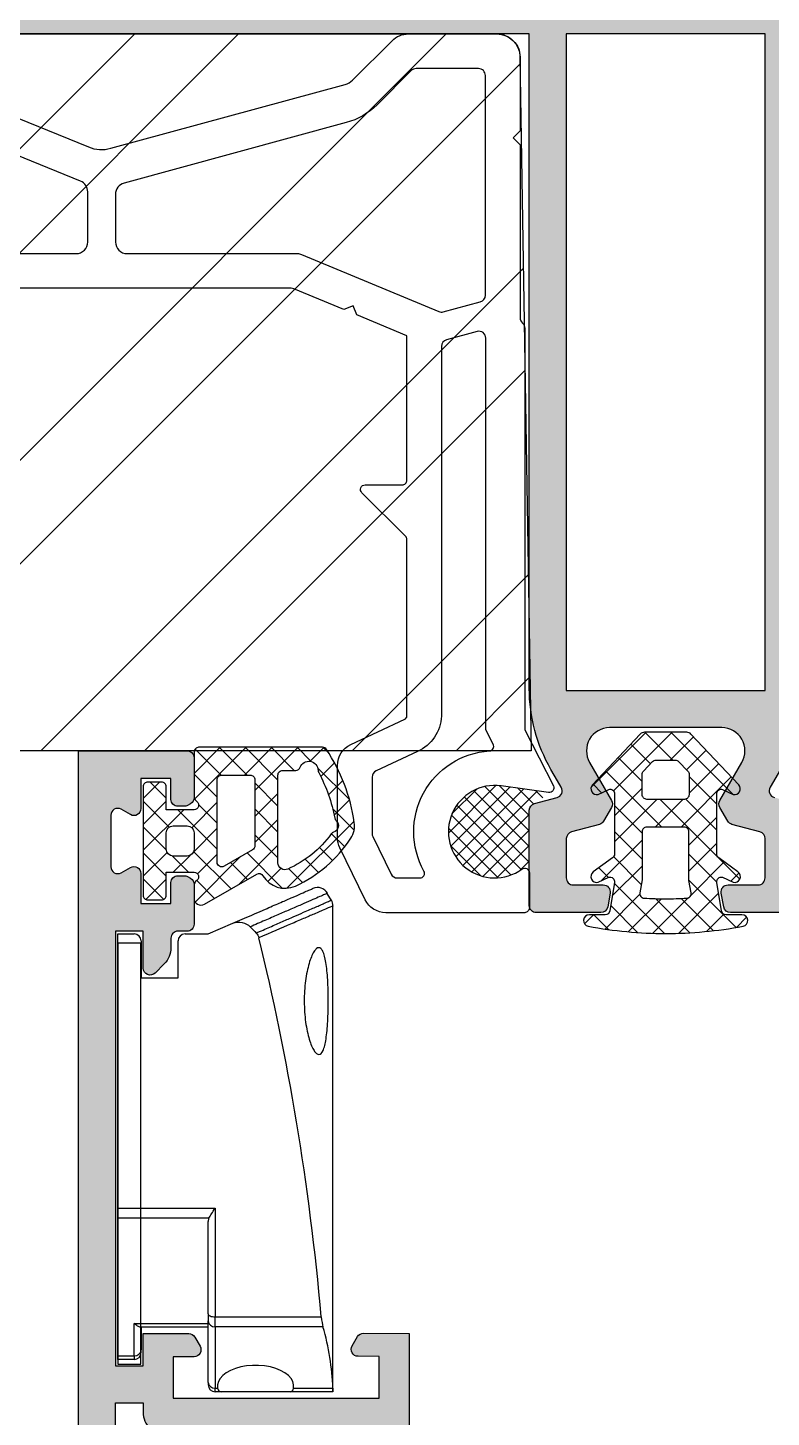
# Model space of a CAD drawing. Header units: millimetres. Extents: x 221 to 2771, y 196 to 840.
# Drawn here: x 548.29 to 554.72, y 782.32 to 794.34 of the extents above; entities that cross this region are included whole.
import ezdxf

# ---------------------------------------------------------------- set-up
doc = ezdxf.new("R2010")
doc.units = ezdxf.units.MM

# ---------------------------------------------------------------- blocks, each defined once
blk = doc.blocks.new('50S14')
at = {"ltscale": 10}
h = blk.add_hatch(color=252, dxfattribs=at)
h.paths.add_polyline_path([(-107.032, -174.235), (-107.032, -173.935, -0.414214), (-106.732, -173.635), (-106.439, -173.635, -0.137872), (-106.282, -173.679), (-104.788, -174.591, 0.585524), (-104.332, -174.335), (-104.332, -174.117, 0.19257), (-104.883, -172.738), (-105.927, -171.642, -0.399971), (-105.927, -171.228), (-104.883, -170.132, 0.19257), (-104.332, -168.752), (-104.332, -168.535, 0.472045), (-104.689, -168.24), (-105.351, -168.623), (-106.282, -169.191, -0.137872), (-106.439, -169.235), (-106.732, -169.235, -0.414214), (-107.032, -168.935), (-107.032, -168.749), (-107.032, -165.349), (-107.032, -165.164, 0.182676), (-107.157, -164.833, -0.645751), (-106.932, -164.335), (-106.732, -164.335), (-104.829, -164.845, -0.267949), (-104.617, -165.057), (-104.602, -165.113, 0.57735), (-104.1, -165.247), (-103.832, -164.979, 0.176327), (-103.746, -164.793), (-103.533, -162.361, 0.548619), (-103.934, -162.053), (-105.345, -162.566, 0.263725), (-105.537, -162.792, -0.359508), (-105.832, -163.035), (-107.332, -163.035), (-107.721, -163.035), (-128.732, -163.035), (-128.732, -134.726, 0.131652), (-129.669, -131.226), (-130.115, -130.454, -0.493145), (-129.933, -130.015), (-128.954, -129.752, 0.339454), (-128.732, -129.463), (-128.732, -125.335, 0.414214), (-129.032, -125.035), (-131.826, -125.035, 0.36397), (-132.121, -125.283), (-132.227, -125.883, 0.466308), (-131.932, -126.235), (-130.632, -126.235, -0.414214), (-130.332, -126.535), (-130.332, -128.235, -0.339454), (-130.554, -128.525), (-131.765, -128.849, 0.198912), (-131.947, -128.989), (-132.291, -129.585, 0.267949), (-132.291, -129.885), (-131.339, -131.535, -0.57735), (-132.205, -133.035), (-137.058, -133.035, -0.57735), (-137.924, -131.535), (-136.972, -129.885, 0.267949), (-136.972, -129.585), (-137.316, -128.989, 0.198912), (-137.498, -128.849), (-138.709, -128.525, -0.339454), (-138.932, -128.235), (-138.932, -126.535, -0.414214), (-138.632, -126.235), (-137.332, -126.235, 0.466308), (-137.036, -125.883), (-137.142, -125.283, 0.36397), (-137.437, -125.035), (-140.232, -125.035, 0.414214), (-140.532, -125.335), (-140.532, -126.535), (-140.532, -129.463, 0.339454), (-140.309, -129.752), (-139.33, -130.015, -0.493145), (-139.148, -130.454), (-139.31, -130.735), (-139.594, -131.226, 0.131652), (-140.532, -134.726), (-140.532, -137.235), (-140.532, -163.035), (-163.432, -163.035, -0.359508), (-163.726, -162.792, 0.263725), (-163.918, -162.566), (-165.329, -162.053, 0.548619), (-165.731, -162.361), (-165.518, -164.793, 0.176327), (-165.431, -164.979), (-165.163, -165.247, 0.57735), (-164.661, -165.113), (-164.646, -165.057, -0.267949), (-164.434, -164.845), (-162.532, -164.335), (-162.332, -164.335, -0.645751), (-162.107, -164.833, 0.182676), (-162.232, -165.164), (-162.232, -165.349), (-162.232, -168.749), (-162.232, -168.935, -0.414214), (-162.532, -169.235), (-162.825, -169.235, -0.137872), (-162.981, -169.191), (-163.912, -168.623), (-164.574, -168.24, 0.472045), (-164.932, -168.535), (-164.932, -168.752, 0.19257), (-164.38, -170.132), (-163.336, -171.228, -0.399971), (-163.336, -171.642), (-164.38, -172.738, 0.19257), (-164.932, -174.117), (-164.932, -174.335, 0.585524), (-164.475, -174.591), (-162.981, -173.679, -0.137872), (-162.825, -173.635), (-162.532, -173.635, -0.414214), (-162.232, -173.935), (-162.232, -177.706, 0.182676), (-162.107, -178.036, -0.645751), (-162.332, -178.535), (-162.532, -178.535), (-164.434, -178.025, -0.267949), (-164.646, -177.813), (-164.661, -177.757, 0.57735), (-165.163, -177.623), (-165.431, -177.891, 0.176327), (-165.518, -178.077), (-165.731, -180.509, 0.548619), (-165.329, -180.817), (-163.918, -180.303, 0.263725), (-163.726, -180.078, -0.359508), (-163.432, -179.835), (-160.932, -179.835, 0.414214), (-160.632, -179.535), (-160.632, -175.135, -0.414214), (-160.332, -174.835), (-134.632, -174.835), (-108.932, -174.835, -0.414214), (-108.632, -175.135), (-108.632, -179.535, 0.414214), (-108.332, -179.835), (-105.832, -179.835, -0.359508), (-105.537, -180.078, 0.263725), (-105.345, -180.303), (-103.934, -180.817, 0.548619), (-103.533, -180.509), (-103.746, -178.077, 0.176327), (-103.832, -177.891), (-104.1, -177.623, 0.57735), (-104.602, -177.757), (-104.617, -177.813, -0.267949), (-104.829, -178.025), (-106.732, -178.535), (-106.932, -178.535, -0.645751), (-107.157, -178.036, 0.182676), (-107.032, -177.706), (-107.032, -177.635)])
h.paths.add_polyline_path([(-159.582, -164.735), (-134.632, -164.735), (-109.682, -164.735), (-109.682, -166.035, 0.414214), (-109.382, -166.335), (-108.932, -166.335, -0.414214), (-108.632, -166.635), (-108.632, -171.335, -0.414214), (-108.932, -171.635), (-109.382, -171.635, 0.414214), (-109.682, -171.935), (-109.682, -173.235), (-134.632, -173.235), (-159.582, -173.235), (-159.582, -171.935, 0.414214), (-159.882, -171.635), (-160.332, -171.635, -0.414214), (-160.632, -171.335), (-160.632, -166.635, -0.414214), (-160.332, -166.335), (-159.882, -166.335, 0.414214), (-159.582, -166.035)], flags=16)
h.paths.add_polyline_path([(-138.932, -134.635), (-130.332, -134.635), (-130.332, -144.535), (-130.332, -163.035), (-134.632, -163.035), (-138.932, -163.035)], flags=16)
at = {"color": 252, "ltscale": 10}
for points in [[(-129.669, -131.226), (-130.115, -130.454, -0.493145), (-129.933, -130.015)], [(-129.032, -125.035), (-131.826, -125.035, 0.36397), (-132.121, -125.283), (-132.227, -125.883, 0.466308), (-131.932, -126.235), (-130.632, -126.235, -0.414214), (-130.332, -126.535), (-130.332, -128.235, -0.339454), (-130.554, -128.525), (-131.765, -128.849, 0.198912), (-131.947, -128.989), (-132.291, -129.585, 0.267949), (-132.291, -129.885), (-131.339, -131.535, -0.57735), (-132.205, -133.035), (-137.058, -133.035, -0.57735), (-137.924, -131.535), (-136.972, -129.885, 0.267949), (-136.972, -129.585), (-137.316, -128.989, 0.198912), (-137.498, -128.849), (-138.709, -128.525, -0.339454), (-138.932, -128.235), (-138.932, -126.535, -0.414214), (-138.632, -126.235), (-137.332, -126.235, 0.466308), (-137.036, -125.883), (-137.142, -125.283, 0.36397), (-137.437, -125.035), (-140.232, -125.035, 0.414214), (-140.532, -125.335), (-140.532, -126.535), (-140.532, -129.463, 0.339454), (-140.309, -129.752), (-139.33, -130.015, -0.493145), (-139.148, -130.454), (-139.31, -130.735), (-139.594, -131.226, 0.131652), (-140.532, -134.726), (-140.532, -137.235), (-140.532, -163.035), (-163.432, -163.035, -0.359508)]]:
    blk.add_lwpolyline(points, format="xyb", dxfattribs=at)
blk.add_lwpolyline([(-138.932, -134.635), (-130.332, -134.635), (-130.332, -144.535), (-130.332, -163.035), (-134.632, -163.035), (-138.932, -163.035)], close=True, dxfattribs=at)
blk = doc.blocks.new('A02110')
at = {"color": 31}
for points in [[(2086.685, 5268.478), (2086.685, 5275.959, -0.213422), (2086.785, 5276.183, 0.213422), (2086.885, 5276.407), (2086.885, 5293.769), (2088.123, 5296.2, 0.606815), (2087.917, 5296.489), (2085.863, 5296.2, -1.485657), (2086.767, 5299.794, 0.614131), (2087.085, 5299.955), (2087.085, 5301.481, 0.414214), (2086.885, 5301.681), (2080.876, 5301.681, 0.286745), (2079.978, 5301.119), (2078.886, 5298.881, 0.113936), (2078.785, 5298.442), (2078.785, 5295.312, 0.291473), (2079.362, 5294.406), (2081.698, 5293.317, -0.291473), (2081.785, 5293.181), (2081.785, 5285.546, -0.198912), (2081.726, 5285.405), (2079.843, 5283.522, 0.668179), (2079.985, 5283.181), (2081.585, 5283.181, -0.414214), (2081.785, 5282.981), (2081.785, 5276.737), (2079.619, 5275.836), (2079.458, 5275.444), (2079.065, 5275.605), (2076.9, 5274.704, -0.098951), (2076.785, 5274.681), (2039.185, 5274.681, -0.098951), (2039.069, 5274.704), (2036.904, 5275.605), (2036.512, 5275.444), (2036.35, 5275.836), (2034.185, 5276.737), (2034.185, 5282.981, -0.414214), (2034.385, 5283.181), (2035.985, 5283.181, 0.668179), (2036.126, 5283.522), (2034.243, 5285.405, -0.198912), (2034.185, 5285.546), (2034.185, 5293.181, -0.291473), (2034.271, 5293.317), (2036.607, 5294.406, 0.291473), (2037.185, 5295.312), (2037.185, 5298.442, 0.113936), (2037.083, 5298.881), (2035.992, 5301.119, 0.286745), (2035.093, 5301.681), (2029.085, 5301.681, 0.414214), (2028.885, 5301.481), (2028.885, 5299.955, 0.614131), (2029.203, 5299.794, -1.485657), (2030.106, 5296.2), (2028.052, 5296.489, 0.606815), (2027.846, 5296.2), (2029.085, 5293.769), (2029.085, 5276.407, 0.213422), (2029.185, 5276.183, -0.213422), (2029.285, 5275.959), (2029.285, 5268.478), (2029.585, 5268.178), (2029.285, 5267.878), (2029.285, 5264.681, 0.414214), (2030.285, 5263.681), (2034.116, 5263.681, 0.198912), (2034.823, 5263.974), (2036.533, 5265.683, -0.13063), (2036.849, 5265.867), (2046.991, 5268.628, -0.164494), (2047.95, 5268.57), (2051.898, 5266.964, -0.305091), (2052.085, 5266.686), (2052.085, 5263.981, 0.414214), (2052.385, 5263.681), (2053.385, 5263.681, 0.414214), (2053.685, 5263.981), (2053.685, 5266.081, -0.414214), (2053.985, 5266.381), (2061.985, 5266.381, -0.414214), (2062.285, 5266.081), (2062.285, 5263.981, 0.414214), (2062.585, 5263.681), (2063.585, 5263.681, 0.414214), (2063.885, 5263.981), (2063.885, 5266.686, -0.305091), (2064.072, 5266.964), (2068.02, 5268.57, -0.164494), (2068.979, 5268.628), (2079.12, 5265.867, -0.13063), (2079.436, 5265.683), (2081.146, 5263.974, 0.198912), (2081.853, 5263.681), (2085.685, 5263.681, 0.414214), (2086.685, 5264.681), (2086.685, 5267.878), (2086.385, 5268.178)], [(2030.613, 5294.688, 0.550709), (2033.443, 5299.883, -0.572183), (2033.617, 5300.181), (2034.593, 5300.181, -0.286745), (2034.863, 5300.012), (2035.654, 5298.389, -0.113936), (2035.685, 5298.258), (2035.685, 5295.822, -0.291473), (2035.511, 5295.55), (2033.721, 5294.715, 0.27694), (2032.685, 5293.181), (2032.685, 5277.196, -0.338334), (2032.464, 5276.907), (2031.147, 5276.548, -0.494396), (2030.768, 5276.838), (2030.768, 5293.769), (2030.448, 5294.398, -0.538771)], [(2080.285, 5295.822), (2080.285, 5298.258, -0.113936), (2080.315, 5298.389), (2081.107, 5300.012, -0.286745), (2081.376, 5300.181), (2082.352, 5300.181, -0.572183), (2082.527, 5299.883, 0.550709), (2085.356, 5294.688, -0.538771), (2085.521, 5294.398), (2085.201, 5293.769), (2085.201, 5276.838, -0.494396), (2084.822, 5276.548), (2083.506, 5276.907, -0.338334), (2083.285, 5277.196), (2083.285, 5293.181, 0.27694), (2082.248, 5294.715), (2080.458, 5295.55, -0.291473)], [(2030.785, 5265.481), (2030.785, 5274.977, -0.338334), (2031.006, 5275.266), (2032.606, 5275.702, -0.166601), (2032.8, 5275.689), (2038.733, 5273.219, 0.098951), (2038.925, 5273.181), (2046.285, 5273.181, -0.414214), (2046.785, 5272.681), (2046.785, 5270.616, -0.338334), (2046.416, 5270.134), (2036.806, 5267.517, 0.13063), (2035.472, 5266.744), (2033.997, 5265.268, -0.198912), (2033.785, 5265.181), (2031.085, 5265.181, -0.414214)], [(2069.185, 5270.616), (2069.185, 5272.681, -0.414214), (2069.685, 5273.181), (2077.045, 5273.181, 0.098951), (2077.237, 5273.219), (2083.169, 5275.689, -0.166601), (2083.364, 5275.702), (2084.964, 5275.266, -0.338334), (2085.185, 5274.977), (2085.185, 5265.481, -0.414214), (2084.885, 5265.181), (2082.185, 5265.181, -0.198912), (2081.973, 5265.268), (2080.497, 5266.744, 0.13063), (2079.164, 5267.517), (2069.553, 5270.134, -0.338334)], [(2047.985, 5270.512), (2047.985, 5272.681, -0.414214), (2048.485, 5273.181), (2067.485, 5273.181, -0.414214), (2067.985, 5272.681), (2067.985, 5270.512, -0.305091), (2067.673, 5270.049), (2062.398, 5267.903, -0.09688), (2062.285, 5267.881), (2053.685, 5267.881, -0.09688), (2053.572, 5267.903), (2048.296, 5270.049, -0.305091)]]:
    blk.add_lwpolyline(points, format="xyb", close=True, dxfattribs=at)
blk = doc.blocks.new('D09113-2D')
h = blk.add_hatch()
h.set_pattern_fill('ANSI32', color=256, angle=360, style=0)
h.set_pattern_definition([(315, (2548.167, 4133.597), (-6.735192, -6.735192), []), (315, (2552.657, 4133.597), (-6.735192, -6.735192), [])])
h.paths.add_polyline_path([(5025.67, 1594.987), (5025.188, 1564.961, -0.406534), (5024.188, 1563.987), (4968.788, 1563.987, -0.406534), (4967.789, 1564.961), (4967.314, 1594.987)])
blk.add_lwpolyline([(5025.188, 1564.961), (5025.67, 1594.987), (4967.314, 1594.987), (4967.789, 1564.961, 0.406534), (4968.788, 1563.987), (5024.188, 1563.987, 0.406534)], format="xyb", close=True)
blk = doc.blocks.new('F05 018')
h = blk.add_hatch()
h.set_pattern_fill('ANSI37', color=35, scale=0.25, angle=360, style=0)
h.paths.add_polyline_path([(2799.498, 806.484, -0.48903), (2799.304, 806.733), (2799.52, 807.191, 0.750492), (2799.107, 807.434), (2796.913, 805.366, 0.206582), (2796.835, 805.184), (2796.835, 804.27), (2796.835, 803.356, 0.206582), (2796.913, 803.174), (2799.107, 801.107, 0.750492), (2799.52, 801.35), (2799.304, 801.808, -0.48903), (2799.498, 802.057), (2802.107, 802.057, -0.239698), (2802.269, 801.975), (2802.876, 801.141, 0.825491), (2803.32, 801.35), (2803.104, 801.808, -0.535314), (2803.327, 802.055), (2804.557, 801.856, -0.371881), (2804.728, 801.658), (2804.728, 800.97, 0.911438), (2805.224, 800.924, 0.046332), (2805.535, 804.27, 0.046332), (2805.224, 807.616, 0.911438), (2804.728, 807.57), (2804.728, 806.883, -0.36397), (2804.563, 806.686), (2803.333, 806.487, -0.544313), (2803.104, 806.733), (2803.32, 807.191, 0.825491), (2802.876, 807.399), (2802.269, 806.566, -0.239698), (2802.107, 806.484)])
h.paths.add_polyline_path([(2801.135, 805.277), (2803.203, 805.277, 0.043661), (2803.238, 805.28), (2803.775, 805.374, -0.449816), (2804.009, 805.188, -0.013633), (2804.034, 804.264, -0.013633), (2804.009, 803.339, -0.449816), (2803.775, 803.153), (2803.221, 803.25), (2801.135, 803.25, -0.414214), (2800.935, 803.45), (2800.935, 805.077, -0.414214)], flags=16)
h.paths.add_polyline_path([(2799.735, 805.084), (2799.735, 804.27), (2799.735, 803.457, -0.414214), (2799.535, 803.257), (2798.654, 803.257, -0.191265), (2798.517, 803.312), (2798.097, 803.707, -0.206582), (2798.035, 803.853), (2798.035, 804.27), (2798.035, 804.688, -0.206582), (2798.097, 804.833), (2798.517, 805.229, -0.191265), (2798.654, 805.284), (2799.535, 805.284, -0.414214)], flags=16)
at = {"color": 35}
for points in [[(2804.557, 801.856, -0.371881), (2804.728, 801.658), (2804.728, 800.97, 0.911438), (2805.224, 800.924, 0.046332), (2805.535, 804.27, 0.046332), (2805.224, 807.616, 0.911438), (2804.728, 807.57), (2804.728, 806.883, -0.36397), (2804.563, 806.686), (2803.333, 806.487, -0.544313), (2803.104, 806.733), (2803.32, 807.191, 0.825491), (2802.876, 807.399), (2802.269, 806.566, -0.239698), (2802.107, 806.484), (2799.498, 806.484, -0.48903), (2799.304, 806.733), (2799.52, 807.191, 0.750492), (2799.107, 807.434), (2796.913, 805.366, 0.206582), (2796.835, 805.184), (2796.835, 804.27), (2796.835, 803.356, 0.206582), (2796.913, 803.174), (2799.107, 801.107, 0.750492), (2799.52, 801.35), (2799.304, 801.808, -0.48903), (2799.498, 802.057), (2802.107, 802.057, -0.239698), (2802.269, 801.975), (2802.876, 801.141, 0.825491), (2803.32, 801.35), (2803.104, 801.808, -0.535314), (2803.327, 802.055)], [(2799.735, 803.457, -0.414214), (2799.535, 803.257), (2798.654, 803.257, -0.191265), (2798.517, 803.312), (2798.097, 803.707, -0.206582), (2798.035, 803.853), (2798.035, 804.27), (2798.035, 804.688, -0.206582), (2798.097, 804.833), (2798.517, 805.229, -0.191265), (2798.654, 805.284), (2799.535, 805.284, -0.414214), (2799.735, 805.084), (2799.735, 804.27)], [(2804.009, 805.188, 0.449816), (2803.775, 805.374), (2803.238, 805.28, -0.043661), (2803.203, 805.277), (2801.135, 805.277, 0.414214), (2800.935, 805.077), (2800.935, 803.45, 0.414214), (2801.135, 803.25), (2803.221, 803.25), (2803.775, 803.153, 0.449816), (2804.009, 803.339, 0.013633), (2804.034, 804.264, 0.013633)]]:
    blk.add_lwpolyline(points, format="xyb", close=True, dxfattribs=at)
blk = doc.blocks.new('4457')
at = {"ltscale": 10}
h = blk.add_hatch(color=252, dxfattribs=at)
h.paths.add_polyline_path([(2598.534, 2278.559, -0.267949), (2598.794, 2278.409), (2599.025, 2278.009, -0.57735), (2598.765, 2277.559), (2597.865, 2277.559), (2597.865, 2275.759), (2606.765, 2275.759), (2606.765, 2277.569), (2605.857, 2277.576, -0.57735), (2605.601, 2278.028), (2605.835, 2278.426, -0.267949), (2606.096, 2278.574), (2608.065, 2278.559), (2608.065, 2261.759), (2609.265, 2261.759, 0.359508), (2609.559, 2262.002, -0.263725), (2609.751, 2262.228), (2611.162, 2262.741, -0.548619), (2611.564, 2262.433), (2611.351, 2260.001, -0.176327), (2611.264, 2259.815), (2610.996, 2259.547, -0.57735), (2610.494, 2259.682), (2610.479, 2259.737, 0.267949), (2610.267, 2259.949), (2608.365, 2260.459), (2608.165, 2260.459, 0.645751), (2607.94, 2259.961, -0.182676), (2608.065, 2259.63), (2608.065, 2255.859, 0.414214), (2608.365, 2255.559), (2608.658, 2255.559, 0.137872), (2608.814, 2255.603), (2610.309, 2256.515, -0.585524), (2610.765, 2256.259), (2610.765, 2256.042, -0.19257), (2610.213, 2254.662), (2608.341, 2252.696, 0.19257), (2608.065, 2252.006), (2608.065, 2248.019, 0.201513), (2608.365, 2247.305, -0.201513), (2608.965, 2245.877), (2608.965, 2245.659, -0.585524), (2608.509, 2245.403), (2607.014, 2246.315, 0.137872), (2606.858, 2246.359), (2606.565, 2246.359, 0.414214), (2606.265, 2246.059), (2606.265, 2242.288, -0.182676), (2606.14, 2241.958, 0.645751), (2606.365, 2241.459), (2606.565, 2241.459), (2608.467, 2241.969, 0.267949), (2608.679, 2242.181), (2608.694, 2242.237, -0.57735), (2609.196, 2242.371), (2609.464, 2242.103, -0.176327), (2609.551, 2241.917), (2609.764, 2239.485, -0.548619), (2609.362, 2239.177), (2607.951, 2239.691, -0.263725), (2607.759, 2239.916, 0.359508), (2607.465, 2240.159), (2602.289, 2240.159), (2600.877, 2238.747, -0.668179), (2600.365, 2238.959), (2600.365, 2240.159), (2595.365, 2240.159), (2595.365, 2217.959), (2597.565, 2217.959), (2597.565, 2219.559, -0.668179), (2598.077, 2219.771), (2598.472, 2219.376, -0.198912), (2598.765, 2218.669), (2598.765, 2215.932, -0.267949), (2598.615, 2215.673), (2598.488, 2215.599, -0.131652), (2598.338, 2215.559), (2598.065, 2215.559, -0.414214), (2597.765, 2215.859), (2597.765, 2216.459, 0.414214), (2597.465, 2216.759), (2595.465, 2216.759, 0.414214), (2595.165, 2216.459), (2595.165, 2211.659, 0.414214), (2595.465, 2211.359), (2597.465, 2211.359, 0.414214), (2597.765, 2211.659), (2597.765, 2212.259, -0.414214), (2598.065, 2212.559), (2598.338, 2212.559, -0.131652), (2598.488, 2212.519), (2598.615, 2212.446, -0.267949), (2598.765, 2212.186), (2598.765, 2210.459, -0.414214), (2598.465, 2210.159), (2593.765, 2210.159), (2593.765, 2303.759), (2598.465, 2303.759, -0.414214), (2598.765, 2303.459), (2598.765, 2301.732, -0.267949), (2598.615, 2301.473), (2598.488, 2301.399, -0.131652), (2598.338, 2301.359), (2598.065, 2301.359, -0.414214), (2597.765, 2301.659), (2597.765, 2302.559), (2596.465, 2302.559), (2596.465, 2301.259, -0.57735), (2596.015, 2300.999), (2595.615, 2301.23, 0.57735), (2595.165, 2300.971), (2595.165, 2298.748, 0.57735), (2595.615, 2298.488), (2596.015, 2298.719, -0.57735), (2596.465, 2298.459), (2596.465, 2297.159), (2597.465, 2297.159), (2597.765, 2297.159), (2597.765, 2298.059, -0.414214), (2598.065, 2298.359), (2598.338, 2298.359, -0.131652), (2598.488, 2298.319), (2598.615, 2298.246, -0.267949), (2598.765, 2297.986), (2598.765, 2296.259, -0.414214), (2598.465, 2295.959), (2598.065, 2295.959, 0.414214), (2597.765, 2295.659), (2597.765, 2295.249, -0.198912), (2597.472, 2294.542), (2597.077, 2294.147, -0.668179), (2596.565, 2294.359), (2596.565, 2295.959), (2595.365, 2295.959), (2595.365, 2277.159), (2596.565, 2277.159), (2596.565, 2278.559)])
h.paths.add_polyline_path([(2596.565, 2275.559), (2596.565, 2275.159, 0.414214), (2597.565, 2274.159), (2606.465, 2274.159), (2606.465, 2271.159), (2604.965, 2271.159, 0.414214), (2604.665, 2270.859), (2604.665, 2269.659, 0.414214), (2604.965, 2269.359), (2606.465, 2269.359), (2606.465, 2249.846, -0.19257), (2606.189, 2249.157), (2604.941, 2247.846, 0.19257), (2604.665, 2247.156), (2604.665, 2241.759), (2595.365, 2241.759), (2595.365, 2275.559)], flags=16)
at = {"color": 252, "ltscale": 10}
for points in [[(2596.465, 2297.159), (2597.765, 2297.159), (2597.765, 2298.059, -0.414214), (2598.065, 2298.359), (2598.338, 2298.359, -0.131652), (2598.488, 2298.319), (2598.615, 2298.246, -0.267949), (2598.765, 2297.986), (2598.765, 2296.259, -0.414214), (2598.465, 2295.959), (2598.065, 2295.959, 0.414214), (2597.765, 2295.659), (2597.765, 2295.249, -0.198912), (2597.472, 2294.542), (2597.077, 2294.147, -0.668179), (2596.565, 2294.359), (2596.565, 2295.959), (2595.365, 2295.959), (2595.365, 2277.159), (2596.565, 2277.159), (2596.565, 2278.559), (2598.534, 2278.559, -0.267949), (2598.794, 2278.409), (2599.025, 2278.009, -0.57735), (2598.765, 2277.559), (2597.865, 2277.559), (2597.865, 2275.759), (2606.765, 2275.759), (2606.765, 2277.569), (2605.857, 2277.576, -0.57735), (2605.601, 2278.028), (2605.835, 2278.426, -0.267949), (2606.096, 2278.574), (2608.065, 2278.559), (2608.065, 2261.759)], [(2593.765, 2210.159), (2593.765, 2303.759), (2598.465, 2303.759, -0.414214), (2598.765, 2303.459), (2598.765, 2301.732, -0.267949), (2598.615, 2301.473), (2598.488, 2301.399, -0.131652), (2598.338, 2301.359), (2598.065, 2301.359, -0.414214), (2597.765, 2301.659), (2597.765, 2302.559), (2596.465, 2302.559), (2596.465, 2301.259, -0.57735), (2596.015, 2300.999), (2595.615, 2301.23, 0.57735), (2595.165, 2300.971), (2595.165, 2298.748, 0.57735), (2595.615, 2298.488), (2596.015, 2298.719, -0.57735), (2596.465, 2298.459), (2596.465, 2297.159), (2597.465, 2297.159)]]:
    blk.add_lwpolyline(points, format="xyb", dxfattribs=at)
blk.add_lwpolyline([(2596.565, 2275.559), (2596.565, 2275.159, 0.414214), (2597.565, 2274.159), (2606.465, 2274.159), (2606.465, 2271.159), (2604.965, 2271.159, 0.414214), (2604.665, 2270.859), (2604.665, 2269.659, 0.414214), (2604.965, 2269.359), (2606.465, 2269.359), (2606.465, 2249.846, -0.19257), (2606.189, 2249.157), (2604.941, 2247.846, 0.19257), (2604.665, 2247.156), (2604.665, 2241.759), (2595.365, 2241.759), (2595.365, 2275.559)], format="xyb", close=True, dxfattribs=at)
blk = doc.blocks.new('50 S 20')
at = {"ltscale": 10}
blk.add_blockref('4457', (-1149.812, 225.859), dxfattribs=at)
blk = doc.blocks.new('A03468-3D')
at = {"color": 13}
for p, q in [((361.882, 169.018), (361.702, 169.33)), ((361.952, 147.772), (361.952, 168.786)), ((356.552, 167.572), (357.62, 168.036)), ((352.651, 167.572), (353.352, 167.572)), ((352.651, 155.714), (352.651, 167.572)), ((353.652, 167.272), (353.652, 165.672)), ((355.252, 165.672), (355.252, 167.272)), ((355.552, 167.572), (356.552, 167.572)), ((353.652, 165.672), (355.252, 165.672)), ((352.651, 155.714), (356.852, 155.714)), ((352.651, 155.282), (352.651, 155.714)), ((356.852, 155.714), (356.852, 151.018)), ((356.586, 155.282), (352.651, 155.282)), ((352.651, 149.333), (352.651, 155.282)), ((356.552, 151.14), (356.552, 155.144)), ((356.552, 151.14), (356.552, 150.837)), ((356.552, 148.184), (356.552, 150.837)), ((356.852, 151.018), (361.447, 151.018)), ((356.852, 150.586), (356.852, 151.018)), ((353.352, 150.733), (356.552, 150.733)), ((353.352, 149.333), (353.352, 150.733)), ((356.552, 150.572), (353.618, 150.572)), ((353.652, 150.572), (353.652, 149.584)), ((361.519, 150.586), (356.852, 150.586)), ((356.852, 150.586), (356.852, 147.933)), ((352.651, 149.333), (353.352, 149.333)), ((352.651, 149.172), (352.651, 149.333)), ((353.352, 149.172), (352.651, 149.172)), ((353.352, 149.333), (353.352, 149.172)), ((353.652, 149.472), (353.652, 149.584)), ((356.552, 148.184), (356.552, 148.072)), ((356.852, 147.933), (356.962, 147.933)), ((356.852, 147.772), (356.852, 147.933)), ((360.246, 147.933), (361.946, 147.933)), ((357.114, 147.772), (356.852, 147.772)), ((360.093, 147.772), (357.114, 147.772)), ((361.952, 147.772), (360.093, 147.772)), ((361.952, 147.772), (361.952, 147.772))]:
    blk.add_line(p, q, dxfattribs=at)
at = {"color": 13, "flags": 128}
for points in [[(356.552, 151.14), (356.558, 151.116), (356.575, 151.093), (356.603, 151.072), (356.64, 151.053), (356.685, 151.038), (356.737, 151.027), (356.793, 151.02), (356.852, 151.018)], [(360.246, 147.933), (360.251, 148.076), (360.215, 148.217), (360.138, 148.354), (360.022, 148.482), (359.871, 148.599), (359.687, 148.701), (359.476, 148.786), (359.243, 148.851), (358.994, 148.896), (358.735, 148.919), (358.473, 148.919), (358.214, 148.896), (357.964, 148.851), (357.732, 148.786), (357.521, 148.701), (357.337, 148.599), (357.185, 148.482), (357.07, 148.354), (356.993, 148.217), (356.957, 148.076), (356.962, 147.933)]]:
    blk.add_lwpolyline(points, dxfattribs=at)
at = {"color": 13}
for centre, radius, start, end in [((361.281, 169.082), 0.5, 29.9806, 113.5), ((361.452, 168.786), 0.5, 359.98696, 29.97972), ((353.352, 167.272), 0.3, 0, 90), ((355.552, 167.272), 0.3, 90, 180), ((356.852, 155.144), 0.3, 152.46856, 180), ((356.83, 150.864), 0.279, 185.45553, 274.57333), ((353.374, 149.611), 0.279, 265.42667, 354.54447), ((353.352, 149.472), 0.3, 270, 0), ((356.83, 148.211), 0.279, 185.45553, 274.57333), ((356.852, 148.072), 0.3, 180, 270)]:
    blk.add_arc(centre, radius, start, end, dxfattribs=at)
for centre, major_axis, ratio, start_param, end_param in [((336.702, 139.733), (0, 56.712), 0.445229, 4.912709, 5.222153), ((336.702, 147.563), (25.25, 0), 0.649408, 0.022586, 0.185433)]:
    blk.add_ellipse(centre, major_axis=major_axis, ratio=ratio, start_param=start_param, end_param=end_param, dxfattribs=at)
for points, knots in [([(357.62, 168.036), (358.176, 168.278), (358.671, 168.493), (359.318, 168.774), (359.518, 168.861), (359.882, 169.02), (360.046, 169.091), (360.484, 169.281), (360.706, 169.378), (360.93, 169.475), (360.986, 169.5), (361.062, 169.533), (361.081, 169.541), (361.081, 169.541)], [0, 0, 0, 0, 0.25, 0.25, 0.375, 0.375, 0.5, 0.5, 0.75, 0.75, 0.875, 0.875, 1, 1, 1, 1]), ([(361.694, 169.324), (361.69, 169.322), (361.676, 169.316), (361.557, 169.264), (361.33, 169.166), (361.004, 169.024), (360.587, 168.843), (360.105, 168.634), (359.572, 168.402), (359.011, 168.159), (358.587, 167.975), (358.375, 167.883)], [0, 0, 0, 0, 0.0498546, 0.1752085, 0.300983, 0.4269108, 0.5527053, 0.6780761, 0.7853547, 0.8927172, 1, 1, 1, 1]), ([(358.628, 167.611), (358.831, 167.699), (359.236, 167.877), (359.776, 168.113), (360.265, 168.327), (360.655, 168.497), (360.963, 168.632), (361.203, 168.737), (361.409, 168.827), (361.58, 168.902), (361.715, 168.961), (361.811, 169.003), (361.862, 169.026), (361.869, 169.029), (361.871, 169.029)], [0, 0, 0, 0, 0.105003, 0.2103008, 0.3165177, 0.4230529, 0.5010762, 0.5792293, 0.6577797, 0.7364651, 0.8167015, 0.8970838, 0.9779113, 1, 1, 1, 1]), ([(361.952, 168.786), (361.952, 168.786), (361.675, 168.666), (360.996, 168.375), (360.843, 168.309), (360.504, 168.164), (360.319, 168.084), (359.72, 167.827), (359.26, 167.63), (358.742, 167.407)], [0, 0, 0, 0, 0.5, 0.5, 0.625, 0.625, 0.75, 0.75, 1, 1, 1, 1]), ([(361.342, 162.362), (361.309, 162.362), (361.274, 162.377), (361.203, 162.434), (361.167, 162.477), (361.095, 162.589), (361.059, 162.658), (360.99, 162.821), (360.956, 162.916), (360.893, 163.126), (360.864, 163.24), (360.811, 163.488), (360.788, 163.623), (360.75, 163.901), (360.735, 164.046), (360.715, 164.347), (360.71, 164.5), (360.709, 164.804), (360.713, 164.959), (360.732, 165.26), (360.746, 165.405), (360.783, 165.687), (360.806, 165.823), (360.857, 166.073), (360.886, 166.19), (360.948, 166.405), (360.982, 166.5), (361.051, 166.667), (361.087, 166.739), (361.159, 166.855), (361.195, 166.9), (361.266, 166.962), (361.301, 166.978), (361.368, 166.983), (361.4, 166.971), (361.461, 166.917), (361.49, 166.876), (361.569, 166.711), (361.613, 166.543), (361.664, 166.227), (361.679, 166.11), (361.704, 165.858), (361.715, 165.725), (361.731, 165.445), (361.737, 165.296), (361.745, 164.997), (361.748, 164.846), (361.748, 164.385), (361.741, 164.08), (361.717, 163.653), (361.707, 163.519), (361.683, 163.265), (361.668, 163.145), (361.635, 162.93), (361.616, 162.834), (361.573, 162.666), (361.549, 162.594), (361.471, 162.422), (361.41, 162.362), (361.342, 162.362)], [0, 0, 0, 0, 0.03125, 0.03125, 0.0625, 0.0625, 0.09375, 0.09375, 0.125, 0.125, 0.15625, 0.15625, 0.1875, 0.1875, 0.21875, 0.21875, 0.25, 0.25, 0.28125, 0.28125, 0.3125, 0.3125, 0.34375, 0.34375, 0.375, 0.375, 0.40625, 0.40625, 0.4375, 0.4375, 0.46875, 0.46875, 0.5, 0.5, 0.53125, 0.53125, 0.5625, 0.5625, 0.625, 0.625, 0.65625, 0.65625, 0.6875, 0.6875, 0.71875, 0.71875, 0.75, 0.75, 0.8125, 0.8125, 0.84375, 0.84375, 0.875, 0.875, 0.90625, 0.90625, 0.9375, 0.9375, 1, 1, 1, 1]), ([(356.586, 155.282), (356.615, 155.338), (356.657, 155.404), (356.75, 155.55), (356.801, 155.63), (356.852, 155.714)], [0, 0, 0, 0, 0.5, 0.5, 1, 1, 1, 1]), ([(353.618, 150.572), (353.589, 150.572), (353.547, 150.587), (353.454, 150.643), (353.403, 150.682), (353.352, 150.733)], [0, 0, 0, 0, 0.5, 0.5, 1, 1, 1, 1])]:
    blk.add_open_spline(points, degree=3, knots=knots, dxfattribs=at)
for points in [[(357.62, 168.036), (357.872, 168.145), (358.194, 168.077), (358.375, 167.883)], [(358.375, 167.883), (358.46, 167.792), (358.544, 167.701), (358.628, 167.611)], [(358.628, 167.611), (358.683, 167.552), (358.723, 167.483), (358.742, 167.407)], [(361.447, 151.018), (361.463, 150.84), (361.489, 150.691), (361.519, 150.586)], [(356.962, 147.933), (356.982, 147.824), (357.04, 147.772), (357.114, 147.772)], [(360.093, 147.772), (360.168, 147.772), (360.225, 147.824), (360.246, 147.933)], [(361.946, 147.933), (361.949, 147.828), (361.952, 147.772), (361.952, 147.772)]]:
    blk.add_open_spline(points, degree=3, dxfattribs=at)
blk = doc.blocks.new('G01048')
at = {"color": 7}
blk.add_lwpolyline([(3114.113, 709.247), (3095.913, 709.247), (3095.913, 708.247), (3114.113, 708.247)], close=True, dxfattribs=at)
blk = doc.blocks.new('F09080')
h = blk.add_hatch()
h.set_pattern_fill('ANSI37', color=35, scale=0.25, angle=180, style=0)
h.set_pattern_definition([(135, (9942.1806, 2507.843), (0.561266, 0.561266), []), (45, (9942.1806, 2507.843), (0.561266, -0.561266), [])])
h.paths.add_polyline_path([(9139.989, -66.778), (9138.089, -66.778, -0.236068), (9137.849, -66.658, 0.720759), (9137.489, -66.778), (9137.489, -67.978), (9138.489, -67.978, -0.414214), (9138.689, -68.178), (9138.689, -68.778, -0.414214), (9138.489, -68.978), (9136.089, -68.978), (9133.789, -68.978, -0.414214), (9133.589, -68.778), (9133.589, -68.178, -0.414214), (9133.789, -67.978), (9134.789, -67.978), (9134.789, -66.778, 0.720759), (9134.429, -66.658, -0.236068), (9134.189, -66.778), (9133.662, -66.778, -0.57735), (9133.402, -66.328), (9134.707, -64.068, 0.411552), (9134.636, -63.796, -0.382983), (9134.192, -62.395, -0.143831), (9136.255, -59.997, -0.182212), (9136.944, -59.847, -0.109381), (9140.099, -61.051, -0.252297), (9140.189, -61.218), (9140.189, -66.578, -0.414214)])
h.paths.add_polyline_path([(9136.489, -66.778), (9135.789, -66.778, 0.414133), (9135.489, -67.078), (9135.489, -67.678, 0.414133), (9135.789, -67.978), (9136.489, -67.978, 0.414133), (9136.789, -67.678), (9136.789, -67.078, 0.414133)], flags=16)
h.paths.add_polyline_path([(9138.789, -64.148), (9135.931, -64.148, 0.267949), (9135.758, -64.248), (9135.048, -65.478, 0.57735), (9135.221, -65.778), (9138.789, -65.778, 0.414214), (9138.989, -65.578), (9138.989, -64.348, 0.414214)], flags=16)
h.paths.add_polyline_path([(9136.514, -60.742, -0.154446), (9136.443, -60.84, 0.127937), (9134.921, -62.724, 0.544907), (9135.194, -63.148), (9138.991, -63.148, 0.414214), (9139.191, -62.948), (9139.191, -62.375, -0.31663), (9139.324, -62.187, 0.83746), (9139.192, -61.41, -0.120776), (9139.1, -61.387, 0.07519), (9137.124, -60.689, -0.156867), (9137.016, -60.63, 0.566443)], flags=16)
at = {"color": 35, "flags": 128}
for points in [[(9139.989, -66.778), (9138.089, -66.778, -0.236068), (9137.849, -66.658, 0.720759), (9137.489, -66.778), (9137.489, -67.978), (9138.489, -67.978, -0.414214), (9138.689, -68.178), (9138.689, -68.778, -0.414214), (9138.489, -68.978), (9136.089, -68.978), (9133.789, -68.978, -0.414214), (9133.589, -68.778), (9133.589, -68.178, -0.414214), (9133.789, -67.978), (9134.789, -67.978), (9134.789, -66.778, 0.720759), (9134.429, -66.658, -0.236068), (9134.189, -66.778), (9133.662, -66.778, -0.57735), (9133.402, -66.328), (9134.707, -64.068, 0.411552), (9134.636, -63.796, -0.382983), (9134.192, -62.395, -0.143831), (9136.255, -59.997, -0.182212), (9136.944, -59.847, -0.109381), (9140.099, -61.051, -0.252297), (9140.189, -61.218), (9140.189, -66.578, -0.414214)], [(9136.514, -60.742, -0.154446), (9136.443, -60.84, 0.127937), (9134.921, -62.724, 0.544907), (9135.194, -63.148), (9138.991, -63.148, 0.414214), (9139.191, -62.948), (9139.191, -62.375, -0.31663), (9139.324, -62.187, 0.83746), (9139.192, -61.41, -0.120776), (9139.1, -61.387, 0.07519), (9137.124, -60.689, -0.156867), (9137.016, -60.63, 0.566443)], [(9138.789, -64.148), (9135.931, -64.148, 0.267949), (9135.758, -64.248), (9135.048, -65.478, 0.57735), (9135.221, -65.778), (9138.789, -65.778, 0.414214), (9138.989, -65.578), (9138.989, -64.348, 0.414214)], [(9136.489, -66.778), (9135.789, -66.778, 0.414133), (9135.489, -67.078), (9135.489, -67.678, 0.414133), (9135.789, -67.978), (9136.489, -67.978, 0.414133), (9136.789, -67.678), (9136.789, -67.078, 0.414133)]]:
    blk.add_lwpolyline(points, format="xyb", close=True, dxfattribs=at)

msp = doc.modelspace()

# ---------------------------------------------------------------- hatches: boundary and pattern name
h = msp.add_hatch()
h.set_pattern_fill('ANSI37', color=32, scale=0.03, style=0)
h.set_pattern_definition([(315, (43.44279, 933.68579), (-0.067351921, -0.067351921), []), (225, (43.44279, 933.68579), (-0.067351921, 0.067351921), [])])
h.paths.add_polyline_path([(552.627, 787.573), (552.627, 787.032, 0.614131), (552.564, 787.064, -1.485657), (552.383, 787.783), (552.794, 787.725, 0.099508), (552.81, 787.726), (552.67, 787.63, 0.157352), (552.64, 787.609, 0.165101)])

# ---------------------------------------------------------------- block references
at = {"lineweight": -2, "xscale": -0.2, "yscale": 0.2, "zscale": 0.2, "rotation": 180}
msp.add_blockref('50S14', (580.734, 761.68), dxfattribs=at)
at = {"yscale": 0.2, "zscale": 0.2}
for name, p, xscale, rotation in [('A02110', (135.211, 1847.023), -0.2, 180), ('F05 018', (392.953, 1347.614), 0.2, 270.0000000000013), ('F09080', (563.083, -1039.921), -0.2, 269.9999999999998)]:
    msp.add_blockref(name, p, dxfattribs=dict(at, xscale=xscale, rotation=rotation))
at = {"color": 7, "xscale": -0.2, "yscale": 0.2, "zscale": 0.2, "rotation": 180}
msp.add_blockref('D09113-2D', (-452.491, 1107.084), dxfattribs=at)
at = {"xscale": 0.2, "yscale": 0.2, "zscale": 0.2}
for name, p in [('50 S 20', (259.937, 282.163)), ('A03468-3D', (478.539, 752.988))]:
    msp.add_blockref(name, p, dxfattribs=at)
at = {"color": 11, "xscale": 0.2, "yscale": 0.2, "zscale": 0.2, "rotation": 270}
msp.add_blockref('G01048', (407.418, 1405.605), dxfattribs=at)

doc.saveas('drawing.dxf')
